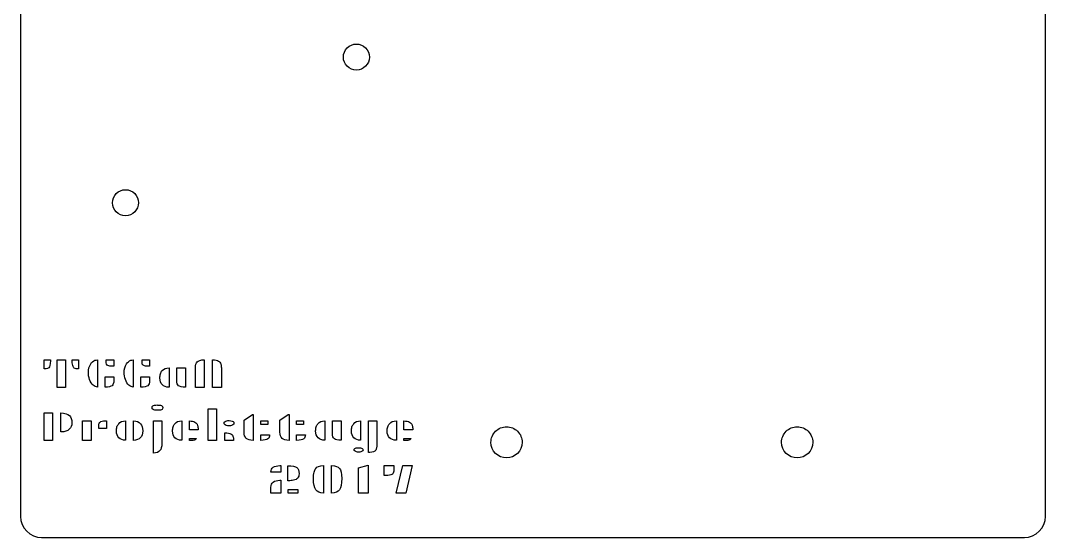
# Model space of a CAD drawing. Extents: x 0.7 to 99.3, y 0 to 99.4.
# Drawn here: x 0.7 to 99.3, y 0 to 49.7 of the extents above; entities that cross this region are included whole.
import ezdxf

# ---------------------------------------------------------------- set-up
doc = ezdxf.new("R2010")
doc.units = 0
doc.layers.get('0').update_dxf_attribs({"linetype": 'CONTINUOUS'})

msp = doc.modelspace()

# ---------------------------------------------------------------- linework, layer by layer
at = {"color": 7}
for p, q in [((0.72411, 79.247674), (0.72411, 2.031788)), ((99.275889, 2.031788), (99.275889, 79.247674)), ((33.019814, 47.417693), (33.019814, 47.417693)), ((10.819617, 33.417947), (10.819617, 33.417947)), ((2.997873, 17.072186), (3.6009, 17.072186)), ((2.997873, 16.206789), (2.997873, 17.072186)), ((2.997873, 17.072186), (2.997873, 17.072186)), ((3.6009, 17.072186), (3.6009, 16.960285)), ((4.251888, 17.072186), (5.056111, 17.072186)), ((4.251888, 14.424166), (4.251888, 17.072186)), ((4.251888, 17.072186), (4.251888, 17.072186)), ((5.056111, 17.072186), (5.056111, 14.424166)), ((5.700467, 17.071659), (5.700481, 17.072186)), ((5.700467, 16.959757), (5.700467, 17.071659)), ((5.700481, 17.072186), (6.303511, 17.072186)), ((6.303511, 17.072186), (6.303511, 16.206789)), ((7.879434, 17.02481), (7.879999, 17.02481)), ((8.128583, 17.067247), (8.128583, 14.45948)), ((8.128597, 17.066683), (8.128583, 17.067247)), ((8.976353, 17.072186), (9.696243, 17.072186)), ((8.976353, 16.776736), (8.976353, 17.072186)), ((8.976353, 17.072186), (8.976353, 17.072186)), ((9.696243, 17.072186), (9.696243, 16.45539)), ((11.319018, 17.02481), (11.319582, 17.02481)), ((11.568166, 17.067247), (11.568166, 14.45948)), ((11.56818, 17.066683), (11.568166, 17.067247)), ((12.415936, 17.072186), (13.135826, 17.072186)), ((12.415936, 16.776736), (12.415936, 17.072186)), ((12.415936, 17.072186), (12.415936, 17.072186)), ((13.135826, 17.072186), (13.135826, 16.45539)), ((18.381188, 17.072186), (18.382317, 17.072186)), ((18.381217, 17.072186), (18.381188, 17.072186)), ((18.382317, 17.072186), (18.382317, 14.424166)), ((19.196988, 17.072186), (19.198117, 17.072186)), ((19.197011, 17.070318), (19.196988, 17.072186)), ((19.197011, 14.422261), (19.197011, 17.070318)), ((3.048583, 16.206789), (2.997873, 16.206789)), ((5.778205, 16.431155), (5.777641, 16.431155)), ((6.303511, 16.206789), (6.252798, 16.206789)), ((9.696243, 16.45539), (9.448197, 16.45539)), ((13.135826, 16.45539), (12.887781, 16.45539)), ((14.342447, 16.035776), (14.343012, 16.035776)), ((15.009956, 16.304203), (15.009956, 14.43614)), ((15.009982, 16.302547), (15.009956, 16.304203)), ((15.741417, 16.308775), (16.577611, 16.308775)), ((15.741417, 15.108766), (15.741417, 16.308775)), ((15.741417, 16.308775), (15.741417, 16.308775)), ((16.577611, 16.308775), (16.577611, 14.437396)), ((17.544473, 14.424166), (17.544473, 16.293324)), ((19.989107, 16.659332), (19.989107, 16.655804)), ((20.034858, 16.291455), (20.034858, 14.422261)), ((8.860021, 14.434481), (8.860021, 15.449812)), ((8.860021, 15.449812), (8.860046, 15.448717)), ((8.860046, 15.448717), (9.696243, 15.448717)), ((9.696243, 15.448717), (9.696243, 15.101479)), ((12.299604, 14.434481), (12.299604, 15.449812)), ((12.299604, 15.449812), (12.29963, 15.448717)), ((12.29963, 15.448717), (13.135826, 15.448717)), ((13.135826, 15.448717), (13.135826, 15.101479)), ((14.180378, 15.737007), (14.180943, 15.737007)), ((5.056111, 14.424166), (4.251888, 14.424166)), ((9.523161, 14.582224), (9.522032, 14.582224)), ((12.962745, 14.582224), (12.961616, 14.582224)), ((18.382317, 14.424166), (17.544473, 14.424166)), ((20.034858, 14.422261), (19.197011, 14.422261)), ((2.997873, 11.971669), (3.802096, 11.971669)), ((2.997873, 9.328023), (2.997873, 11.971669)), ((2.997873, 11.971669), (2.997873, 11.971669)), ((3.802096, 11.971669), (3.802096, 9.328023)), ((4.605216, 10.143095), (4.605216, 11.967097)), ((4.605216, 11.967097), (4.605216, 11.967097)), ((13.458299, 12.654613), (13.459992, 12.654613)), ((13.897657, 12.7318), (13.897606, 12.731236)), ((13.897606, 12.731236), (13.897606, 12.731236)), ((14.328655, 12.655177), (14.330348, 12.655177)), ((14.330348, 12.299083), (14.329219, 12.299083)), ((18.771448, 12.352), (19.573467, 12.352)), ((18.771448, 9.323614), (18.771448, 12.352)), ((18.771448, 12.352), (18.771448, 12.352)), ((19.573467, 12.352), (19.573467, 9.323614)), ((6.681093, 11.207425), (7.526106, 11.207425)), ((6.681093, 9.32338), (6.681093, 11.207425)), ((6.681093, 11.207425), (6.681093, 11.207425)), ((7.526106, 11.207425), (7.526106, 9.32338)), ((8.87052, 11.207425), (8.984069, 11.207425)), ((8.87052, 11.207425), (8.87052, 11.207425)), ((8.984069, 11.207425), (8.984069, 10.4655)), ((10.163684, 10.936613), (10.164249, 10.936613)), ((10.831194, 11.202853), (10.831194, 9.336447)), ((10.831219, 11.202853), (10.831194, 11.202853)), ((11.594624, 9.335355), (11.594624, 11.202853)), ((11.594624, 11.202853), (11.594624, 11.202853)), ((13.506793, 11.207425), (14.311569, 11.207425)), ((13.506793, 8.118432), (13.506793, 11.207425)), ((13.506793, 11.207425), (13.506793, 11.207425)), ((14.311569, 11.207425), (14.311569, 9.040066)), ((15.55843, 10.936613), (15.558994, 10.936613)), ((16.225936, 11.202853), (16.225936, 9.336447)), ((16.225964, 11.202853), (16.225936, 11.202853)), ((16.9574, 10.346698), (16.9574, 11.197209)), ((16.9574, 11.197209), (16.9574, 11.197209)), ((20.32474, 10.901039), (20.323611, 10.901039)), ((20.778909, 11.236706), (20.778974, 11.236706)), ((22.222055, 11.285812), (23.029036, 11.814415)), ((22.222055, 10.135404), (22.222055, 11.285812)), ((23.029036, 11.814415), (23.105106, 11.814415)), ((23.029036, 11.814415), (23.029036, 11.814415)), ((23.105106, 11.814415), (23.105106, 9.330613)), ((23.829951, 11.207425), (24.502433, 11.207425)), ((23.829951, 10.857436), (23.829951, 11.207425)), ((23.829951, 11.207425), (23.829951, 11.207425)), ((24.502433, 10.857436), (23.829951, 10.857436)), ((24.502433, 11.207425), (24.502433, 10.857436)), ((25.661638, 11.285812), (26.468619, 11.814415)), ((25.661638, 10.135404), (25.661638, 11.285812)), ((26.468619, 11.814415), (26.544689, 11.814415)), ((26.468619, 11.814415), (26.468619, 11.814415)), ((26.544689, 11.814415), (26.544689, 9.330613)), ((27.269537, 11.207425), (27.942016, 11.207425)), ((27.269537, 10.857436), (27.269537, 11.207425)), ((27.269537, 11.207425), (27.269537, 11.207425)), ((27.942016, 10.857436), (27.269537, 10.857436)), ((27.942016, 11.207425), (27.942016, 10.857436)), ((29.318966, 10.936613), (29.31953, 10.936613)), ((29.986475, 11.202853), (29.986475, 9.336447)), ((29.986503, 11.202853), (29.986475, 11.202853)), ((30.717939, 11.207425), (31.554132, 11.207425)), ((30.717939, 10.007453), (30.717939, 11.207425)), ((30.717939, 11.207425), (30.717939, 11.207425)), ((31.554132, 11.207425), (31.554132, 9.336611)), ((32.758549, 10.936613), (32.759114, 10.936613)), ((33.426059, 11.202853), (33.426059, 9.336447)), ((33.426087, 11.202853), (33.426059, 11.202853)), ((34.197758, 11.207425), (34.993715, 11.207425)), ((34.197758, 8.181297), (34.197758, 11.207425)), ((34.197758, 11.207425), (34.197758, 11.207425)), ((34.993715, 11.207425), (34.993715, 9.040066)), ((36.195931, 10.936613), (36.196496, 10.936613)), ((36.863438, 11.202853), (36.863438, 9.336447)), ((36.863466, 11.202853), (36.863438, 11.202853)), ((37.594898, 10.346698), (37.594898, 11.197209)), ((37.594898, 11.197209), (37.594898, 11.197209)), ((4.633879, 10.143095), (4.605216, 10.143095)), ((8.24875, 10.4655), (8.24875, 10.771428)), ((8.984069, 10.4655), (8.24875, 10.4655)), ((10.001615, 10.637316), (10.00218, 10.637316)), ((15.396358, 10.637316), (15.396923, 10.637316)), ((17.798002, 10.346698), (16.9574, 10.346698)), ((17.798002, 10.393016), (17.798002, 10.346698)), ((20.385957, 10.063945), (20.38765, 10.063945)), ((20.385996, 10.063945), (20.385957, 10.063945)), ((20.385996, 9.323643), (20.385996, 10.063945)), ((21.147742, 10.811185), (21.146049, 10.811185)), ((23.832155, 9.879795), (24.673861, 9.879795)), ((23.832155, 9.325299), (23.832155, 9.879795)), ((23.832155, 9.879795), (23.832155, 9.879795)), ((27.271739, 9.879795), (28.113444, 9.879795)), ((27.271739, 9.325299), (27.271739, 9.879795)), ((27.271739, 9.879795), (27.271739, 9.879795)), ((29.156897, 10.637316), (29.157462, 10.637316)), ((32.59648, 10.637316), (32.597045, 10.637316)), ((36.03386, 10.637316), (36.034424, 10.637316)), ((38.435503, 10.346698), (37.594898, 10.346698)), ((38.435503, 10.393016), (38.435503, 10.346698)), ((47.460002, 10.644335), (47.460002, 10.644335)), ((75.400002, 10.644335), (75.400002, 10.644335)), ((3.802096, 9.328023), (2.997873, 9.328023)), ((7.526106, 9.32338), (6.681093, 9.32338)), ((16.9574, 9.508286), (17.618308, 9.508286)), ((16.957403, 9.508286), (16.9574, 9.508286)), ((16.957403, 9.323643), (16.957403, 9.508286)), ((17.205448, 9.323643), (16.957403, 9.323643)), ((19.573467, 9.323614), (18.771448, 9.323614)), ((21.218888, 9.323643), (20.385996, 9.323643)), ((37.594898, 9.508286), (38.255804, 9.508286)), ((37.594904, 9.508286), (37.594898, 9.508286)), ((37.594904, 9.323643), (37.594904, 9.508286)), ((37.842949, 9.323643), (37.594904, 9.323643)), ((32.873727, 8.550283), (32.874291, 8.550283)), ((33.211637, 8.627434), (33.211637, 8.627999)), ((33.211637, 8.627434), (33.211637, 8.627434)), ((34.300287, 8.181297), (34.197758, 8.181297)), ((25.674319, 6.910784), (25.754244, 6.910784)), ((25.674333, 6.910253), (25.674319, 6.910784)), ((25.674333, 6.910253), (25.674333, 6.910253)), ((25.754244, 6.910784), (25.754244, 6.278005)), ((26.441074, 6.9002), (26.44106, 6.9002)), ((26.441074, 5.450529), (26.441074, 6.9002)), ((29.872373, 6.903728), (29.872373, 4.265091)), ((29.872669, 6.903728), (29.872373, 6.903728)), ((30.637742, 6.907256), (30.63746, 6.907256)), ((30.637742, 4.268055), (30.637742, 6.907256)), ((33.230377, 6.689945), (34.151457, 6.945709)), ((34.151457, 6.945709), (34.151457, 4.262374)), ((34.151457, 6.945709), (34.151457, 6.945709)), ((35.698165, 6.907256), (36.633026, 6.907256)), ((35.698374, 6.906514), (35.698165, 6.907256)), ((35.698374, 5.948476), (35.698374, 6.906514)), ((36.633026, 6.907256), (36.633026, 6.57709)), ((36.854618, 4.267171), (37.479142, 6.910784)), ((37.479142, 6.910784), (38.383139, 6.910784)), ((37.479142, 6.910784), (37.479142, 6.910784)), ((38.383139, 6.910784), (37.760261, 4.267171)), ((25.754244, 6.278005), (24.80891, 6.278005)), ((25.031049, 6.744871), (25.031614, 6.744871)), ((27.279457, 6.72106), (27.280022, 6.72106)), ((29.107836, 6.633077), (29.108682, 6.633077)), ((31.400891, 6.636605), (31.401738, 6.636605)), ((33.230377, 4.262374), (33.230377, 6.689945)), ((35.874762, 5.948476), (35.698374, 5.948476)), ((36.415543, 6.048276), (36.413849, 6.048276)), ((36.523902, 6.13393), (36.521926, 6.130403)), ((25.031049, 5.330339), (25.031614, 5.330339)), ((25.674319, 5.495721), (25.754244, 5.495721)), ((25.674333, 5.495157), (25.674319, 5.495721)), ((25.674333, 5.495157), (25.674333, 5.495157)), ((25.754244, 5.495721), (25.754244, 4.258775)), ((26.469183, 5.450529), (26.441074, 5.450529)), ((24.79954, 4.258775), (24.79954, 4.811121)), ((25.754244, 4.258775), (24.79954, 4.258775)), ((26.470273, 4.599982), (27.389149, 4.599982)), ((26.470273, 4.258775), (26.470273, 4.599982)), ((26.470273, 4.599982), (26.470273, 4.599982)), ((27.389149, 4.258775), (26.470273, 4.258775)), ((27.389149, 4.599982), (27.389149, 4.258775)), ((31.394572, 4.588871), (31.394008, 4.588871)), ((34.151457, 4.262374), (33.230377, 4.262374)), ((37.760261, 4.267171), (36.854618, 4.267171)), ((2.755887, 0), (97.244112, 0))]:
    msp.add_line(p, q, dxfattribs=at)
for points in [[(32.13577, 47.051577), (32.37023, 47.286036), (32.688238, 47.417736), (33.019814, 47.417693)], [(33.019814, 47.417693), (33.351389, 47.417735), (33.669396, 47.286035), (33.903855, 47.051576)], [(31.769654, 46.167534), (31.769612, 46.499109), (31.901311, 46.817117), (32.13577, 47.051577)], [(33.903855, 47.051576), (34.138314, 46.817116), (34.270013, 46.499109), (34.269971, 46.167534)], [(33.019814, 44.917938), (32.329553, 44.91785), (31.769877, 45.477273), (31.769654, 46.167534)], [(34.269971, 46.167534), (34.269747, 45.477274), (33.710073, 44.917851), (33.019814, 44.917938)], [(9.570016, 32.167787), (9.569928, 32.85805), (10.129354, 33.417727), (10.819617, 33.417947)], [(10.819617, 33.417947), (11.151192, 33.417989), (11.469199, 33.286289), (11.703658, 33.05183)], [(11.703658, 33.05183), (11.938117, 32.81737), (12.069816, 32.499363), (12.069774, 32.167787)], [(10.819617, 30.917628), (10.129354, 30.917848), (9.569928, 31.477525), (9.570016, 32.167787)], [(12.069774, 32.167787), (12.069816, 31.836212), (11.938117, 31.518205), (11.703658, 31.283745)], [(11.703658, 31.283745), (11.469199, 31.049285), (11.151192, 30.917586), (10.819617, 30.917628)], [(3.6009, 16.960285), (3.6009, 16.600771), (3.524706, 16.39189), (3.450972, 16.318125)], [(5.777641, 16.431155), (5.731991, 16.538363), (5.700467, 16.71701), (5.700467, 16.959757)], [(7.480905, 16.688011), (7.586397, 16.853783), (7.713919, 16.959405), (7.879434, 17.02481)], [(7.879999, 17.02481), (7.950771, 17.051959), (8.035447, 17.063756), (8.128597, 17.066683)], [(9.063444, 16.573359), (8.999044, 16.633895), (8.976353, 16.686389), (8.976353, 16.776736)], [(10.920489, 16.688011), (11.025981, 16.853783), (11.153503, 16.959405), (11.319018, 17.02481)], [(11.319582, 17.02481), (11.390355, 17.051959), (11.47503, 17.063756), (11.56818, 17.066683)], [(12.503027, 16.573359), (12.438627, 16.633895), (12.415936, 16.686389), (12.415936, 16.776736)], [(17.544473, 16.293324), (17.544473, 16.592832), (17.612452, 16.776031), (17.713143, 16.878723)], [(17.713143, 16.878723), (17.82597, 16.993587), (18.036499, 17.072186), (18.381217, 17.072186)], [(19.198117, 17.072186), (19.450221, 17.072186), (19.634825, 17.027985), (19.757047, 16.958629)], [(19.757047, 16.958629), (19.879266, 16.889306), (19.948614, 16.80136), (19.989107, 16.659332)], [(3.450972, 16.318125), (3.389439, 16.256601), (3.267785, 16.206789), (3.048583, 16.206789)], [(5.849311, 16.318159), (5.826903, 16.341442), (5.801655, 16.377815), (5.778205, 16.431155)], [(5.972233, 16.241008), (5.912139, 16.268863), (5.872366, 16.296535), (5.849311, 16.318159)], [(6.252798, 16.206789), (6.103201, 16.206789), (6.002566, 16.227955), (5.972233, 16.241008)], [(7.247742, 15.843004), (7.247742, 16.166747), (7.325471, 16.443009), (7.480905, 16.688011)], [(7.365702, 15.192022), (7.286076, 15.41445), (7.247742, 15.630067), (7.247742, 15.843004)], [(9.448197, 16.45539), (9.256504, 16.45539), (9.14114, 16.500404), (9.063444, 16.573359)], [(10.687325, 15.843004), (10.687325, 16.166747), (10.765055, 16.443009), (10.920489, 16.688011)], [(10.805286, 15.192022), (10.725659, 15.41445), (10.687325, 15.630067), (10.687325, 15.843004)], [(12.887781, 16.45539), (12.696087, 16.45539), (12.580723, 16.500404), (12.503027, 16.573359)], [(14.180943, 15.737007), (14.21672, 15.8542), (14.269961, 15.95125), (14.342447, 16.035776)], [(14.343012, 16.035776), (14.494568, 16.209941), (14.702588, 16.29669), (15.009982, 16.302547)], [(19.989107, 16.655804), (20.018351, 16.555861), (20.034858, 16.434824), (20.034858, 16.291455)], [(7.705249, 14.637492), (7.56588, 14.77063), (7.451489, 14.952381), (7.365702, 15.192022)], [(9.696243, 15.101479), (9.696243, 14.81661), (9.627008, 14.664529), (9.523161, 14.582224)], [(11.144833, 14.637492), (11.005463, 14.77063), (10.891073, 14.952381), (10.805286, 15.192022)], [(13.135826, 15.101479), (13.135826, 14.81661), (13.066591, 14.664529), (12.962745, 14.582224)], [(14.124707, 15.33904), (14.124707, 15.485618), (14.14356, 15.617627), (14.180378, 15.737007)], [(14.361178, 14.674265), (14.20492, 14.830546), (14.124707, 15.037203), (14.124707, 15.33904)], [(15.923318, 14.584575), (15.810172, 14.675132), (15.741417, 14.828415), (15.741417, 15.108766)], [(8.128583, 14.45948), (7.976725, 14.477458), (7.836333, 14.512679), (7.705249, 14.637492)], [(9.522032, 14.582224), (9.419707, 14.499957), (9.186848, 14.44196), (8.860021, 14.434481)], [(11.568166, 14.45948), (11.416308, 14.477458), (11.275917, 14.512679), (11.144833, 14.637492)], [(12.961616, 14.582224), (12.85929, 14.499957), (12.626432, 14.44196), (12.299604, 14.434481)], [(15.009956, 14.43614), (14.72192, 14.451324), (14.508233, 14.527191), (14.361178, 14.674265)], [(16.577611, 14.437396), (16.262495, 14.44798), (16.026253, 14.502412), (15.923318, 14.584575)], [(4.605216, 11.967097), (4.994107, 11.960747), (5.260451, 11.868497), (5.425975, 11.707452)], [(13.381128, 12.487043), (13.381128, 12.595592), (13.397864, 12.619405), (13.458299, 12.654613)], [(13.47208, 12.308995), (13.399309, 12.354503), (13.381128, 12.385867), (13.381128, 12.487043)], [(13.459992, 12.654613), (13.526325, 12.694087), (13.675167, 12.7318), (13.897657, 12.7318)], [(13.922422, 12.223552), (13.696198, 12.223552), (13.544851, 12.263487), (13.47208, 12.308995)], [(13.897606, 12.731236), (14.120093, 12.731236), (14.266953, 12.692854), (14.328655, 12.655177)], [(14.329219, 12.299083), (14.281942, 12.265922), (14.143729, 12.223552), (13.922422, 12.223552)], [(14.330348, 12.655177), (14.38655, 12.621663), (14.405315, 12.595417), (14.405315, 12.483761)], [(14.405315, 12.483761), (14.405315, 12.370556), (14.383612, 12.336088), (14.330348, 12.299083)], [(5.667407, 11.0201), (5.667407, 10.745921), (5.586926, 10.55567), (5.418259, 10.398895)], [(5.425975, 11.707452), (5.583678, 11.554454), (5.667407, 11.340953), (5.667407, 11.0201)], [(8.24875, 10.771428), (8.24875, 10.940338), (8.290161, 11.023628), (8.37608, 11.090021)], [(8.37608, 11.090021), (8.461992, 11.156484), (8.622319, 11.207425), (8.87052, 11.207425)], [(10.00218, 10.637316), (10.03796, 10.754543), (10.091227, 10.852192), (10.163684, 10.936613)], [(10.164249, 10.936613), (10.315489, 11.110462), (10.523927, 11.196893), (10.831219, 11.202853)], [(11.594624, 11.202853), (11.902041, 11.196842), (12.110343, 11.110109), (12.261595, 10.936083)], [(12.261595, 10.936083), (12.403606, 10.771406), (12.479326, 10.552754), (12.479326, 10.247074)], [(15.396923, 10.637316), (15.4327, 10.754543), (15.485975, 10.852192), (15.55843, 10.936613)], [(15.558994, 10.936613), (15.71044, 11.110708), (15.91839, 11.196997), (16.225964, 11.202853)], [(16.9574, 11.197209), (17.182929, 11.189786), (17.369585, 11.155688), (17.489321, 11.089188)], [(17.489321, 11.089188), (17.620594, 11.016304), (17.698507, 10.921585), (17.746739, 10.773348)], [(20.301005, 10.988669), (20.301005, 11.077005), (20.316019, 11.105896), (20.406288, 11.157895)], [(20.323611, 10.901039), (20.309189, 10.9215), (20.301005, 10.942842), (20.301005, 10.988669)], [(20.794925, 10.730718), (20.52928, 10.730718), (20.398411, 10.796086), (20.32474, 10.901039)], [(20.406288, 11.157895), (20.489501, 11.205486), (20.610874, 11.236706), (20.778909, 11.236706)], [(20.778974, 11.236706), (21.042852, 11.236706), (21.163634, 11.172923), (21.223804, 11.081836)], [(21.24641, 10.988669), (21.24641, 10.894441), (21.228432, 10.861844), (21.147742, 10.811185)], [(21.223804, 11.081836), (21.237464, 11.061036), (21.24641, 11.036576), (21.24641, 10.988669)], [(29.157462, 10.637316), (29.193244, 10.754543), (29.246514, 10.852192), (29.318966, 10.936613)], [(29.31953, 10.936613), (29.470979, 11.110708), (29.678926, 11.196997), (29.986503, 11.202853)], [(32.597045, 10.637316), (32.632828, 10.754543), (32.686097, 10.852192), (32.758549, 10.936613)], [(32.759114, 10.936613), (32.910563, 11.110708), (33.11851, 11.196997), (33.426087, 11.202853)], [(36.034424, 10.637316), (36.070201, 10.754543), (36.123474, 10.852192), (36.195931, 10.936613)], [(36.196496, 10.936613), (36.347959, 11.110708), (36.555892, 11.196997), (36.863466, 11.202853)], [(37.594898, 11.197209), (37.820431, 11.189786), (38.007081, 11.155688), (38.126822, 11.089188)], [(38.126822, 11.089188), (38.25809, 11.016304), (38.336008, 10.921585), (38.38424, 10.773348)], [(5.418259, 10.398895), (5.238811, 10.2327), (4.990012, 10.143095), (4.633879, 10.143095)], [(9.946495, 10.239346), (9.946495, 10.38635), (9.964924, 10.51843), (10.001615, 10.637316)], [(10.182966, 9.574572), (10.026725, 9.730819), (9.946495, 9.93751), (9.946495, 10.239346)], [(12.479326, 10.247074), (12.479326, 9.938639), (12.397868, 9.729055), (12.242305, 9.57348)], [(15.340684, 10.239346), (15.340684, 10.38589), (15.359537, 10.517936), (15.396358, 10.637316)], [(15.577155, 9.574572), (15.420914, 9.730819), (15.340684, 9.93751), (15.340684, 10.239346)], [(17.746739, 10.773348), (17.779372, 10.670441), (17.798002, 10.54376), (17.798002, 10.393016)], [(20.38765, 10.063945), (20.639754, 10.063945), (20.824595, 10.019778), (20.947136, 9.950351)], [(21.146049, 10.811185), (21.071218, 10.763207), (20.95832, 10.730718), (20.794925, 10.730718)], [(20.947136, 9.950351), (21.069437, 9.881065), (21.138584, 9.7928), (21.179746, 9.651054)], [(22.433722, 9.524111), (22.298007, 9.648006), (22.222055, 9.834521), (22.222055, 10.135404)], [(24.673861, 9.879795), (24.673296, 9.669751), (24.620018, 9.557215), (24.518971, 9.478546)], [(25.873305, 9.524111), (25.73759, 9.648006), (25.661638, 9.834521), (25.661638, 10.135404)], [(28.113444, 9.879795), (28.112879, 9.669751), (28.059604, 9.557215), (27.958555, 9.478546)], [(29.10122, 10.239346), (29.101229, 10.38589), (29.120044, 10.51797), (29.156897, 10.637316)], [(29.337691, 9.574572), (29.18145, 9.730819), (29.101229, 9.93751), (29.10122, 10.239346)], [(30.899837, 9.483225), (30.786691, 9.573748), (30.717939, 9.727099), (30.717939, 10.007453)], [(32.540804, 10.239346), (32.540812, 10.38589), (32.559628, 10.51797), (32.59648, 10.637316)], [(32.777275, 9.574572), (32.621034, 9.730819), (32.540812, 9.93751), (32.540804, 10.239346)], [(35.978183, 10.239346), (35.978183, 10.38589), (35.997035, 10.517936), (36.03386, 10.637316)], [(36.214657, 9.574572), (36.058416, 9.730819), (35.978183, 9.93751), (35.978183, 10.239346)], [(38.38424, 10.773348), (38.416871, 10.670441), (38.435503, 10.54376), (38.435503, 10.393016)], [(45.960143, 9.143938), (45.960037, 9.541807), (46.118007, 9.923418), (46.399292, 10.204805)], [(46.399292, 10.204805), (46.680578, 10.486191), (47.062132, 10.644298), (47.460002, 10.644335)], [(47.460002, 10.644335), (47.85787, 10.644297), (48.239424, 10.48619), (48.520709, 10.204804)], [(48.520709, 10.204804), (48.801994, 9.923417), (48.959963, 9.541806), (48.959857, 9.143938)], [(73.900143, 9.143938), (73.900037, 9.541807), (74.058007, 9.923418), (74.339292, 10.204805)], [(74.339292, 10.204805), (74.620578, 10.486191), (75.002132, 10.644298), (75.400002, 10.644335)], [(75.400002, 10.644335), (75.79787, 10.644297), (76.179424, 10.48619), (76.460709, 10.204804)], [(76.460709, 10.204804), (76.741994, 9.923417), (76.899963, 9.541806), (76.899857, 9.143938)], [(10.831194, 9.336447), (10.543333, 9.351631), (10.330122, 9.42743), (10.182966, 9.574572)], [(12.242305, 9.57348), (12.095151, 9.426335), (11.882488, 9.350488), (11.594624, 9.335355)], [(14.311569, 9.040066), (14.311569, 8.706725), (14.240675, 8.484968), (14.132423, 8.352713)], [(16.225936, 9.336447), (15.937903, 9.351631), (15.724221, 9.427534), (15.577155, 9.574572)], [(17.589098, 9.439952), (17.511617, 9.368691), (17.396727, 9.323643), (17.205448, 9.323643)], [(17.618308, 9.508286), (17.605495, 9.487825), (17.610321, 9.460413), (17.589098, 9.439952)], [(21.179746, 9.651054), (21.204864, 9.561344), (21.215944, 9.447961), (21.218888, 9.323643)], [(23.105106, 9.330613), (22.786539, 9.335891), (22.564509, 9.404731), (22.433722, 9.524111)], [(24.518971, 9.478546), (24.408512, 9.392539), (24.178555, 9.326781), (23.832155, 9.325299)], [(26.544689, 9.330613), (26.226122, 9.335891), (26.004092, 9.404731), (25.873305, 9.524111)], [(27.958555, 9.478546), (27.848096, 9.392539), (27.618138, 9.326781), (27.271739, 9.325299)], [(29.986475, 9.336447), (29.698442, 9.351631), (29.484755, 9.427534), (29.337691, 9.574572)], [(31.554132, 9.336611), (31.238876, 9.347194), (31.002577, 9.401203), (30.899837, 9.483225)], [(33.426059, 9.336447), (33.138025, 9.351631), (32.924338, 9.427534), (32.777275, 9.574572)], [(34.993715, 9.040066), (34.993715, 8.888512), (34.984346, 8.753644), (34.966707, 8.635463)], [(36.863438, 9.336447), (36.575405, 9.351631), (36.361723, 9.427534), (36.214657, 9.574572)], [(38.226594, 9.439952), (38.149118, 9.368691), (38.034228, 9.323643), (37.842949, 9.323643)], [(38.255804, 9.508286), (38.242991, 9.487825), (38.247817, 9.460413), (38.226594, 9.439952)], [(47.460002, 7.644101), (46.631694, 7.644179), (45.960233, 8.31563), (45.960143, 9.143938)], [(48.959857, 9.143938), (48.959767, 8.315631), (48.288308, 7.644181), (47.460002, 7.644101)], [(75.400002, 7.644101), (74.571694, 7.644179), (73.900233, 8.31563), (73.900143, 9.143938)], [(76.899857, 9.143938), (76.899767, 8.315631), (76.228308, 7.644181), (75.400002, 7.644101)], [(14.132423, 8.352713), (14.01133, 8.205041), (13.817838, 8.124043), (13.506793, 8.118432)], [(32.791609, 8.415768), (32.791609, 8.449634), (32.79779, 8.469568), (32.809784, 8.489676)], [(32.890277, 8.283513), (32.799582, 8.337135), (32.791609, 8.360523), (32.791609, 8.415768)], [(32.809784, 8.489676), (32.823641, 8.511548), (32.841853, 8.530491), (32.873727, 8.550283)], [(32.874291, 8.550283), (32.949436, 8.597132), (33.057457, 8.627434), (33.211637, 8.627434)], [(33.252424, 8.201386), (33.09364, 8.201386), (32.976608, 8.23243), (32.890277, 8.283513)], [(33.211637, 8.627999), (33.365818, 8.627999), (33.482122, 8.59766), (33.571578, 8.546436)], [(33.582604, 8.279101), (33.509387, 8.2319), (33.404367, 8.201386), (33.252424, 8.201386)], [(33.571578, 8.546436), (33.660896, 8.495636), (33.668039, 8.475565), (33.668039, 8.418025)], [(33.668039, 8.418025), (33.668039, 8.350893), (33.657371, 8.327361), (33.582604, 8.279101)], [(34.875752, 8.384675), (34.792339, 8.261448), (34.627411, 8.181297), (34.300287, 8.181297)], [(34.966707, 8.635463), (34.950874, 8.529596), (34.919381, 8.449056), (34.875752, 8.384675)], [(25.031614, 6.744871), (25.174193, 6.848376), (25.382188, 6.910253), (25.674333, 6.910253)], [(26.44106, 6.9002), (26.854896, 6.894217), (27.145899, 6.822482), (27.279457, 6.72106)], [(29.108682, 6.633077), (29.238603, 6.800294), (29.47716, 6.898648), (29.872669, 6.903728)], [(30.63746, 6.907256), (31.032961, 6.902317), (31.270973, 6.803821), (31.400891, 6.636605)], [(24.80891, 6.278005), (24.820227, 6.494328), (24.885852, 6.637838), (25.031049, 6.744871)], [(27.280022, 6.72106), (27.422476, 6.613426), (27.503263, 6.437638), (27.503263, 6.123559)], [(27.503263, 6.123559), (27.503263, 5.930061), (27.457359, 5.801402), (27.375935, 5.705164)], [(28.892864, 5.659128), (28.892864, 5.90198), (28.911801, 6.104861), (28.946331, 6.264881)], [(28.946331, 6.264881), (28.981538, 6.42268), (29.037167, 6.543048), (29.107836, 6.633077)], [(31.401738, 6.636605), (31.527747, 6.47556), (31.617268, 6.15552), (31.617268, 5.675319)], [(36.413849, 6.048276), (36.30247, 5.988798), (36.122949, 5.948476), (35.874762, 5.948476)], [(36.521926, 6.130403), (36.500449, 6.103591), (36.467305, 6.075228), (36.415543, 6.048276)], [(36.599972, 6.274477), (36.576209, 6.210308), (36.549601, 6.164941), (36.523902, 6.13393)], [(36.633026, 6.57709), (36.633026, 6.424266), (36.615189, 6.316776), (36.599972, 6.274477)], [(24.79954, 4.811121), (24.79954, 5.064345), (24.872517, 5.213463), (25.031049, 5.330339)], [(25.031614, 5.330339), (25.174193, 5.433844), (25.38219, 5.495157), (25.674333, 5.495157)], [(26.964176, 5.493498), (26.82745, 5.465642), (26.66204, 5.450529), (26.469183, 5.450529)], [(27.375935, 5.705164), (27.294511, 5.608926), (27.166442, 5.534984), (26.964176, 5.493498)], [(29.115554, 4.585871), (28.982173, 4.779546), (28.892864, 5.138428), (28.892864, 5.659128)], [(31.617268, 5.675319), (31.617268, 5.145343), (31.527352, 4.781663), (31.394572, 4.588871)], [(29.872373, 4.265091), (29.48936, 4.270736), (29.258522, 4.377097), (29.115554, 4.585871)], [(31.394008, 4.588871), (31.251042, 4.380097), (31.020749, 4.273663), (30.637742, 4.268055)], [(0.72411, 2.031788), (0.72411, 0.906074), (1.630159, 0), (2.755887, 0)], [(97.244112, 0), (98.36984, 0), (99.275889, 0.906074), (99.275889, 2.031788)]]:
    msp.add_open_spline(points, degree=3, dxfattribs=at)

doc.saveas('drawing.dxf')
